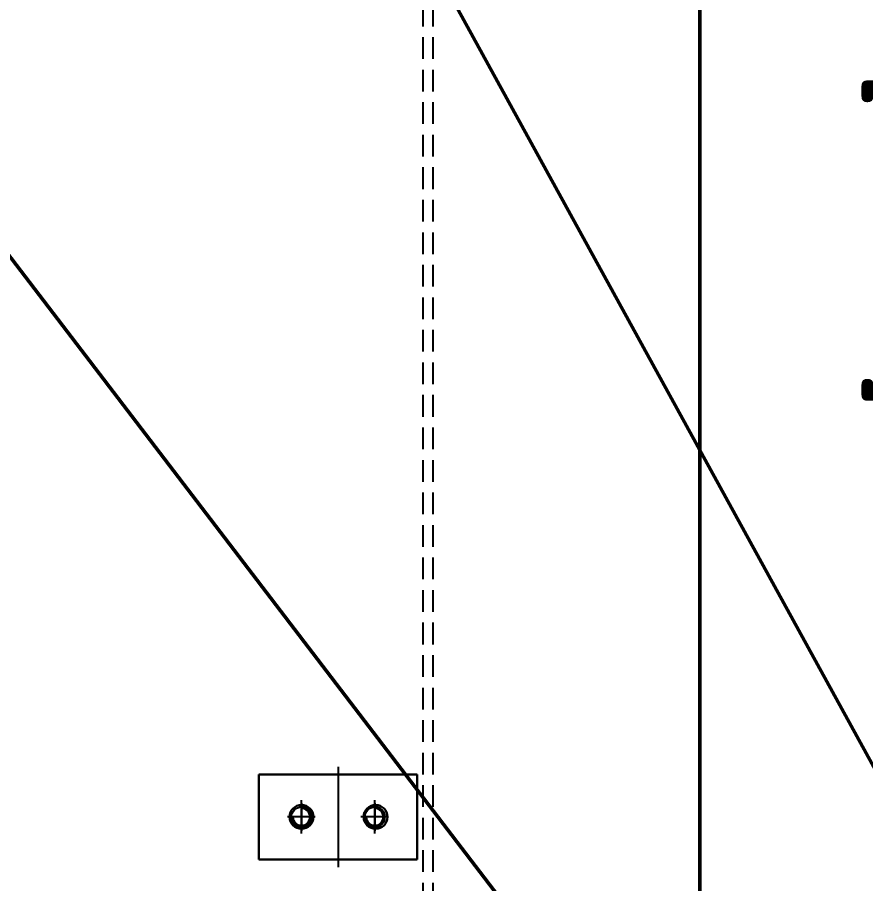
# Model space of a CAD drawing. Header units: millimetres. Extents: x 236326 to 245858, y -181683 to -175236.
# Drawn here: x 239064 to 239573, y -177634 to -177115 of the extents above; entities that cross this region are included whole.
import ezdxf

# ---------------------------------------------------------------- set-up
doc = ezdxf.new("R2010")
doc.units = ezdxf.units.MM
doc.header["$LTSCALE"] = 13
for name, pattern in [('CENTERX2', [101.6, 63.5, -12.7, 12.7, -12.7]), ('DASHED', [0.75, 0.5, -0.25]), ('HIDDEN', [9.525, 6.35, -3.175])]:
    doc.linetypes.add(name, pattern=pattern)
for name, color, linetype in [('1', 4, 'Continuous'), ('2', 3, 'Continuous'), ('4', 2, 'HIDDEN'), ('4虚线层', 6, 'DASHED'), ('粗实线', 4, 'Continuous')]:
    doc.layers.add(name, color=color, linetype=linetype)
doc.layers.add('2细实线', color=3, linetype='Continuous', lineweight=20)
doc.layers.add('标注、文本', color=3, linetype='Continuous', lineweight=25)
doc.styles.get("Standard").update_dxf_attribs({"font": 'gbenor.shx', "bigfont": 'gbcbig.shx'})
doc.dimstyles.new('英寸 1-10', dxfattribs={"dimscale": 14, "dimtxt": 3.5, "dimasz": 2, "dimexe": 1.5, "dimexo": 0.5, "dimgap": 0.5, "dimtad": 1, "dimtoh": 1, "dimdec": 1, "dimdsep": 46, "dimtxsty": 'Standard', "dimcen": 2.5, "dimclrd": 3, "dimclre": 3, "dimclrt": 3, "dimadec": 0, "dimazin": 2, "dimtfac": 1, "dimtdec": 1, "dimtmove": 0, "dimatfit": 2, "dimfxl": 1, "dimarcsym": 0})

# ---------------------------------------------------------------- blocks, each defined once
blk = doc.blocks.new('*D259')
at = {"layer": '2细实线', "color": 3, "linetype": 'ByBlock', "lineweight": -2}
for p, q in [((239260.86, -176848.19), (239684.46, -176848.19)), ((239663.46, -176890.19), (239663.46, -177782.19)), ((239480.46, -177824.19), (239684.46, -177824.19))]:
    blk.add_line(p, q, dxfattribs=at)
at = {"layer": '2细实线', "color": 3, "linetype": 'ByBlock'}
for points in [[(239656.46, -176890.19), (239670.46, -176890.19), (239663.46, -176848.19)], [(239656.46, -177782.19), (239670.46, -177782.19), (239663.46, -177824.19)]]:
    blk.add_solid(points, dxfattribs=at)
at = {"layer": 'Defpoints', "color": 0, "linetype": 'ByBlock'}
for p in [(239253.86, -176848.19), (239473.46, -177824.19), (239663.46, -177824.19)]:
    blk.add_point(p, dxfattribs=at)
at = {"layer": '2细实线', "color": 3, "linetype": 'ByBlock', "insert": (239618.2, -177336.19), "char_height": 73.5, "attachment_point": 5, "rotation": 90}
blk.add_mtext('976 [38.4]', dxfattribs=at)

msp = doc.modelspace()

# ---------------------------------------------------------------- linework, layer by layer
at = {"layer": '1', "color": 1, "linetype": 'CENTERX2', "lineweight": -3, "ltscale": 0.1}
for p, q in [((239256.456, -177564.057), (239256.456, -177624.332)), ((239234.456, -177604.202), (239234.456, -177584.186)), ((239278.456, -177604.202), (239278.456, -177584.186))]:
    msp.add_line(p, q, dxfattribs=at)
at = {"layer": '1'}
for centre in [(239234.456, -177594.194), (239278.456, -177594.194)]:
    msp.add_circle(centre, 6, dxfattribs=at)
at = {"layer": '2'}
for centre in [(239234.456, -177594.194), (239278.456, -177594.194)]:
    msp.add_arc(centre, 5.1, 180, 90, dxfattribs=at)
at = {"layer": '4'}
for p, q in [((239234.456, -177585.894), (239234.456, -177602.494)), ((239278.456, -177585.894), (239278.456, -177602.494)), ((239242.756, -177594.194), (239226.156, -177594.194)), ((239286.756, -177594.194), (239270.156, -177594.194))]:
    msp.add_line(p, q, dxfattribs=at)
at = {"layer": '4虚线层', "ltscale": 2}
for p, q in [((239307.437, -177744.194), (239307.437, -176229.639)), ((239313.437, -177744.194), (239313.437, -176229.639))]:
    msp.add_line(p, q, dxfattribs=at)
at = {"layer": '标注、文本', "color": 4, "lineweight": 30}
for p, q in [((239303.956, -177568.694), (239208.956, -177568.694)), ((239208.956, -177568.694), (239208.956, -177619.694)), ((239303.956, -177619.694), (239303.956, -177568.694)), ((239208.956, -177619.694), (239303.956, -177619.694))]:
    msp.add_line(p, q, dxfattribs=at)
at = {"layer": '标注、文本'}
for centre in [(239234.456, -177594.194), (239278.456, -177594.194)]:
    msp.add_arc(centre, 6, 180, 90, dxfattribs=at)
at = {"layer": '粗实线', "lineweight": 50}
for p, q in [((239473.456, -177824.194), (239473.456, -176024.194)), ((239809.343, -177986.342), (239203.875, -176883.109)), ((239616.141, -177986.342), (238925.733, -177083.2))]:
    msp.add_line(p, q, dxfattribs=at)
at = {"layer": '粗实线', "lineweight": 30}
for centre in [(239234.456, -177594.194), (239278.956, -177594.194)]:
    msp.add_circle(centre, 7.15, dxfattribs=at)

# ---------------------------------------------------------------- dimensions: what is measured, and where the dimension line sits
at = {"layer": '2细实线', "linetype": 'ByBlock'}
dim = msp.add_linear_dim(base=(239663.463, -177824.194), p1=(239253.865, -176848.194), p2=(239473.456, -177824.194), angle=90, dimstyle='英寸 1-10', override={"dimtxt": 5.25, "dimasz": 3}, dxfattribs=at)
dim.commit()
dim.dimension.update_dxf_attribs({"geometry": '*D259', "text_midpoint": (239618.197, -177336.194)})

doc.saveas('drawing.dxf')
